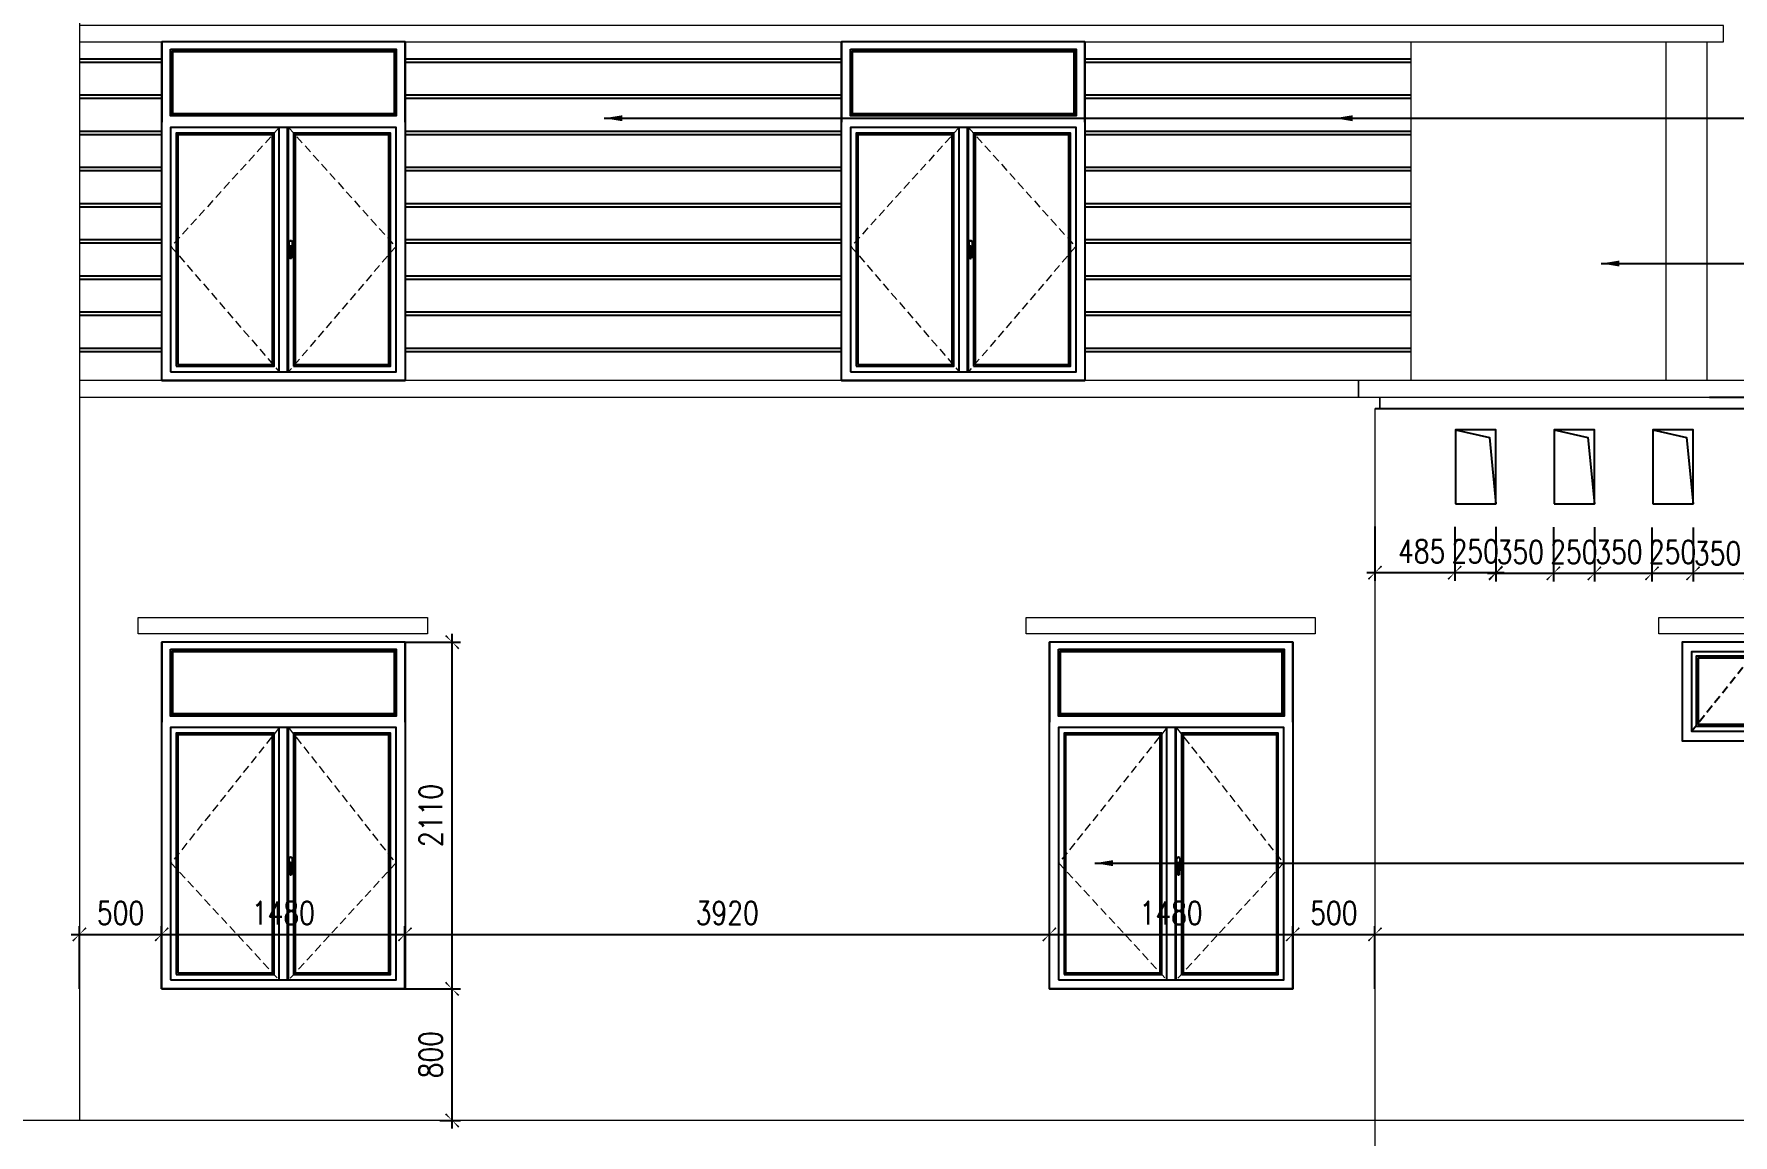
# Model space of a CAD drawing. Header units: millimetres. Extents: x -34806 to 662668, y 63228 to 99452.
# Drawn here: x 329832 to 340167, y 77003 to 83701 of the extents above; entities that cross this region are included whole.
import ezdxf

# ---------------------------------------------------------------- set-up
doc = ezdxf.new("R2010")
doc.units = ezdxf.units.MM
doc.header["$LTSCALE"] = 200
doc.header["$MEASUREMENT"] = 0
doc.header["$PDMODE"] = 3
doc.header["$PDSIZE"] = 50
doc.linetypes.add('HIDDEN', pattern=[0.375, 0.25, -0.125])
doc.layers.get('0').update_dxf_attribs({"color": 95, "linetype": 'CONTINUOUS'})
doc.layers.get('DEFPOINTS').update_dxf_attribs({"linetype": 'CONTINUOUS'})
for name, color, linetype in [('DIM', 1, 'CONTINUOUS'), ('Net_Manh', 155, 'CONTINUOUS'), ('TPTA-Text', 253, 'CONTINUOUS'), ('TPTA-Virtural', 253, 'CONTINUOUS'), ('wood', 254, 'CONTINUOUS')]:
    doc.layers.add(name, color=color, linetype=linetype)
for name, color, linetype, lineweight in [('hatch', 251, 'CONTINUOUS', 5), ('nep', 4, 'CONTINUOUS', 30), ('thay', 7, 'CONTINUOUS', 18), ('VU', 8, 'HIDDEN', 13)]:
    doc.layers.add(name, color=color, linetype=linetype, lineweight=lineweight)
doc.styles.add('RomanS', font='romans.shx', dxfattribs={"width": 0.8})
doc.dimstyles.new('D1', dxfattribs={"dimtxt": 140, "dimasz": 80, "dimexe": 50, "dimexo": 0, "dimgap": 60, "dimtad": 1, "dimdec": 0, "dimzin": 0, "dimdsep": 46, "dimtxsty": 'RomanS', "dimblk1": 'ARCHTICK', "dimblk2": 'ARCHTICK', "dimsah": 1, "dimcen": 100, "dimdle": 50, "dimclrt": 7, "dimadec": 0, "dimazin": 0, "dimtfac": 0.005, "dimtdec": 0, "dimtix": 1, "dimtofl": 0, "dimtmove": 2, "dimatfit": 3, "dimldrblk": 'ARCHTICK', "dimfxl": 1, "dimtvp": 0.8, "dimtolj": 1, "dimtzin": 0, "dimarcsym": 0})
doc.dimstyles.new('DIM-A3', dxfattribs={"dimscale": 0, "dimtxt": 160, "dimasz": 110, "dimexe": 110, "dimexo": 0, "dimgap": 110, "dimtad": 1, "dimdec": 0, "dimdsep": 46, "dimtxsty": 'RomanS', "dimblk1": 'ARCHTICK', "dimblk2": 'ARCHTICK', "dimsah": 1, "dimcen": 0.09, "dimdle": 110, "dimclrd": 256, "dimclre": 256, "dimclrt": 14, "dimadec": 0, "dimazin": 0, "dimtfac": 1, "dimtdec": 0, "dimtix": 1, "dimtmove": 2, "dimatfit": 3, "dimfxl": 110, "dimtolj": 1, "dimarcsym": 0})

# ---------------------------------------------------------------- blocks, each defined once
blk = doc.blocks.new('_ArchTick')
at = {"layer": 'DIM', "color": 150}
blk.add_lwpolyline([(0.5, 0.5, 0.133, 0, 0), (0, 0, 0, 0.133, 0), (-0.5, -0.5, 0.133, 0.133, 0)], format="xyseb", dxfattribs=at)
blk = doc.blocks.new('*D463')
at = {"layer": 'DEFPOINTS', "color": 0}
for p in [(339924, 80692), (340274, 80692), (339924, 80420)]:
    blk.add_point(p, dxfattribs=at)
at = {"layer": 'DIM', "color": 0, "lineweight": -2}
for p, q in [((339924, 80692), (339924, 80370)), ((340274, 80692), (340274, 80370)), ((340324, 80420), (339874, 80420))]:
    blk.add_line(p, q, dxfattribs=at)
at = {"layer": 'DIM', "color": 0, "lineweight": -2, "xscale": 80, "yscale": 80, "zscale": 80, "rotation": 180}
blk.add_blockref('_ArchTick', (339924, 80420), dxfattribs=at)
at = {"layer": 'DIM', "color": 0, "lineweight": -2, "xscale": 80, "yscale": 80, "zscale": 80}
blk.add_blockref('_ArchTick', (340274, 80420), dxfattribs=at)
at = {"layer": 'DIM', "color": 7, "insert": (340073, 80542), "char_height": 140, "attachment_point": 5, "style": 'RomanS'}
blk.add_mtext('\\A1;350', dxfattribs=at)
blk = doc.blocks.new('*D464')
at = {"layer": 'DEFPOINTS', "color": 0}
for p in [(339674, 80699), (339924, 80699), (339674, 80420)]:
    blk.add_point(p, dxfattribs=at)
at = {"layer": 'DIM', "color": 0, "lineweight": -2}
for p, q in [((339674, 80699), (339674, 80370)), ((339924, 80699), (339924, 80370)), ((339974, 80420), (339624, 80420))]:
    blk.add_line(p, q, dxfattribs=at)
at = {"layer": 'DIM', "color": 0, "lineweight": -2, "xscale": 80, "yscale": 80, "zscale": 80, "rotation": 180}
blk.add_blockref('_ArchTick', (339674, 80420), dxfattribs=at)
at = {"layer": 'DIM', "color": 0, "lineweight": -2, "xscale": 80, "yscale": 80, "zscale": 80}
blk.add_blockref('_ArchTick', (339924, 80420), dxfattribs=at)
at = {"layer": 'DIM', "color": 7, "insert": (339799, 80550), "char_height": 140, "attachment_point": 5, "style": 'RomanS'}
blk.add_mtext('\\A1;250', dxfattribs=at)
blk = doc.blocks.new('*D465')
at = {"layer": 'DEFPOINTS', "color": 0}
for p in [(339324, 80700), (339674, 80699), (339324, 80420)]:
    blk.add_point(p, dxfattribs=at)
at = {"layer": 'DIM', "color": 0, "lineweight": -2}
for p, q in [((339324, 80700), (339324, 80370)), ((339674, 80699), (339674, 80370)), ((339724, 80420), (339274, 80420))]:
    blk.add_line(p, q, dxfattribs=at)
at = {"layer": 'DIM', "color": 0, "lineweight": -2, "xscale": 80, "yscale": 80, "zscale": 80, "rotation": 180}
blk.add_blockref('_ArchTick', (339324, 80420), dxfattribs=at)
at = {"layer": 'DIM', "color": 0, "lineweight": -2, "xscale": 80, "yscale": 80, "zscale": 80}
blk.add_blockref('_ArchTick', (339674, 80420), dxfattribs=at)
at = {"layer": 'DIM', "color": 7, "insert": (339473, 80550), "char_height": 140, "attachment_point": 5, "style": 'RomanS'}
blk.add_mtext('\\A1;350', dxfattribs=at)
blk = doc.blocks.new('*D466')
at = {"layer": 'DEFPOINTS', "color": 0}
for p in [(339074, 80700), (339324, 80700), (339074, 80420)]:
    blk.add_point(p, dxfattribs=at)
at = {"layer": 'DIM', "color": 0, "lineweight": -2}
for p, q in [((339074, 80700), (339074, 80370)), ((339324, 80700), (339324, 80370)), ((339374, 80420), (339024, 80420))]:
    blk.add_line(p, q, dxfattribs=at)
at = {"layer": 'DIM', "color": 0, "lineweight": -2, "xscale": 80, "yscale": 80, "zscale": 80, "rotation": 180}
blk.add_blockref('_ArchTick', (339074, 80420), dxfattribs=at)
at = {"layer": 'DIM', "color": 0, "lineweight": -2, "xscale": 80, "yscale": 80, "zscale": 80}
blk.add_blockref('_ArchTick', (339324, 80420), dxfattribs=at)
at = {"layer": 'DIM', "color": 7, "insert": (339199, 80550), "char_height": 140, "attachment_point": 5, "style": 'RomanS'}
blk.add_mtext('\\A1;250', dxfattribs=at)
blk = doc.blocks.new('*D467')
at = {"layer": 'DEFPOINTS', "color": 0}
for p in [(338724, 80700), (339074, 80700), (338724, 80420)]:
    blk.add_point(p, dxfattribs=at)
at = {"layer": 'DIM', "color": 0, "lineweight": -2}
for p, q in [((338724, 80700), (338724, 80370)), ((339074, 80700), (339074, 80370)), ((339124, 80420), (338674, 80420))]:
    blk.add_line(p, q, dxfattribs=at)
at = {"layer": 'DIM', "color": 0, "lineweight": -2, "xscale": 80, "yscale": 80, "zscale": 80, "rotation": 180}
blk.add_blockref('_ArchTick', (338724, 80420), dxfattribs=at)
at = {"layer": 'DIM', "color": 0, "lineweight": -2, "xscale": 80, "yscale": 80, "zscale": 80}
blk.add_blockref('_ArchTick', (339074, 80420), dxfattribs=at)
at = {"layer": 'DIM', "color": 7, "insert": (338873, 80550), "char_height": 140, "attachment_point": 5, "style": 'RomanS'}
blk.add_mtext('\\A1;350', dxfattribs=at)
blk = doc.blocks.new('*D468')
at = {"layer": 'DEFPOINTS', "color": 0}
for p in [(338474, 80703), (338724, 80703), (338474, 80424)]:
    blk.add_point(p, dxfattribs=at)
at = {"layer": 'DIM', "color": 0, "lineweight": -2}
for p, q in [((338474, 80703), (338474, 80374)), ((338724, 80703), (338724, 80374)), ((338774, 80424), (338424, 80424))]:
    blk.add_line(p, q, dxfattribs=at)
at = {"layer": 'DIM', "color": 0, "lineweight": -2, "xscale": 80, "yscale": 80, "zscale": 80, "rotation": 180}
blk.add_blockref('_ArchTick', (338474, 80424), dxfattribs=at)
at = {"layer": 'DIM', "color": 0, "lineweight": -2, "xscale": 80, "yscale": 80, "zscale": 80}
blk.add_blockref('_ArchTick', (338724, 80424), dxfattribs=at)
at = {"layer": 'DIM', "color": 7, "insert": (338599, 80554), "char_height": 140, "attachment_point": 5, "style": 'RomanS'}
blk.add_mtext('\\A1;250', dxfattribs=at)
blk = doc.blocks.new('*D469')
at = {"layer": 'DEFPOINTS', "color": 0}
for p in [(337989, 80704), (338474, 80703), (337989, 80424)]:
    blk.add_point(p, dxfattribs=at)
at = {"layer": 'DIM', "color": 0, "lineweight": -2}
for p, q in [((337989, 80704), (337989, 80374)), ((338474, 80703), (338474, 80374)), ((338524, 80424), (337939, 80424))]:
    blk.add_line(p, q, dxfattribs=at)
at = {"layer": 'DIM', "color": 0, "lineweight": -2, "xscale": 80, "yscale": 80, "zscale": 80, "rotation": 180}
blk.add_blockref('_ArchTick', (337989, 80424), dxfattribs=at)
at = {"layer": 'DIM', "color": 0, "lineweight": -2, "xscale": 80, "yscale": 80, "zscale": 80}
blk.add_blockref('_ArchTick', (338474, 80424), dxfattribs=at)
at = {"layer": 'DIM', "color": 7, "insert": (338273, 80554), "char_height": 140, "attachment_point": 5, "style": 'RomanS'}
blk.add_mtext('\\A1;485', dxfattribs=at)
blk = doc.blocks.new('*D754')
at = {"layer": 'DEFPOINTS', "color": 0}
for p in [(330609, 78224), (330109, 77892), (330609, 77892)]:
    blk.add_point(p, dxfattribs=at)
at = {"layer": 'DIM', "color": 0, "lineweight": -2}
for p, q in [((330109, 77892), (330109, 78274)), ((330609, 77892), (330609, 78274)), ((330059, 78224), (330659, 78224))]:
    blk.add_line(p, q, dxfattribs=at)
at = {"layer": 'DIM', "color": 0, "lineweight": -2, "xscale": 80, "yscale": 80, "zscale": 80, "rotation": 180}
blk.add_blockref('_ArchTick', (330109, 78224), dxfattribs=at)
at = {"layer": 'DIM', "color": 0, "lineweight": -2, "xscale": 80, "yscale": 80, "zscale": 80}
blk.add_blockref('_ArchTick', (330609, 78224), dxfattribs=at)
at = {"layer": 'DIM', "color": 7, "insert": (330359, 78354), "char_height": 140, "attachment_point": 5, "style": 'RomanS'}
blk.add_mtext('\\A1;500', dxfattribs=at)
blk = doc.blocks.new('*D755')
at = {"layer": 'DEFPOINTS', "color": 0}
for p in [(332089, 78224), (330609, 77892), (332089, 77892)]:
    blk.add_point(p, dxfattribs=at)
at = {"layer": 'DIM', "color": 0, "lineweight": -2}
for p, q in [((330609, 77892), (330609, 78274)), ((332089, 77892), (332089, 78274)), ((330559, 78224), (332139, 78224))]:
    blk.add_line(p, q, dxfattribs=at)
at = {"layer": 'DIM', "color": 0, "lineweight": -2, "xscale": 80, "yscale": 80, "zscale": 80, "rotation": 180}
blk.add_blockref('_ArchTick', (330609, 78224), dxfattribs=at)
at = {"layer": 'DIM', "color": 0, "lineweight": -2, "xscale": 80, "yscale": 80, "zscale": 80}
blk.add_blockref('_ArchTick', (332089, 78224), dxfattribs=at)
at = {"layer": 'DIM', "color": 7, "insert": (331349, 78354), "char_height": 140, "attachment_point": 5, "style": 'RomanS'}
blk.add_mtext('\\A1;1480', dxfattribs=at)
blk = doc.blocks.new('*D756')
at = {"layer": 'DEFPOINTS', "color": 0}
for p in [(336009, 78224), (332089, 77892), (336009, 77892)]:
    blk.add_point(p, dxfattribs=at)
at = {"layer": 'DIM', "color": 0, "lineweight": -2}
for p, q in [((332089, 77892), (332089, 78274)), ((336009, 77892), (336009, 78274)), ((332039, 78224), (336059, 78224))]:
    blk.add_line(p, q, dxfattribs=at)
at = {"layer": 'DIM', "color": 0, "lineweight": -2, "xscale": 80, "yscale": 80, "zscale": 80, "rotation": 180}
blk.add_blockref('_ArchTick', (332089, 78224), dxfattribs=at)
at = {"layer": 'DIM', "color": 0, "lineweight": -2, "xscale": 80, "yscale": 80, "zscale": 80}
blk.add_blockref('_ArchTick', (336009, 78224), dxfattribs=at)
at = {"layer": 'DIM', "color": 7, "insert": (334049, 78354), "char_height": 140, "attachment_point": 5, "style": 'RomanS'}
blk.add_mtext('\\A1;3920', dxfattribs=at)
blk = doc.blocks.new('*D757')
at = {"layer": 'DEFPOINTS', "color": 0}
for p in [(337489, 78224), (336009, 77892), (337489, 77892)]:
    blk.add_point(p, dxfattribs=at)
at = {"layer": 'DIM', "color": 0, "lineweight": -2}
for p, q in [((336009, 77892), (336009, 78274)), ((337489, 77892), (337489, 78274)), ((335959, 78224), (337539, 78224))]:
    blk.add_line(p, q, dxfattribs=at)
at = {"layer": 'DIM', "color": 0, "lineweight": -2, "xscale": 80, "yscale": 80, "zscale": 80, "rotation": 180}
blk.add_blockref('_ArchTick', (336009, 78224), dxfattribs=at)
at = {"layer": 'DIM', "color": 0, "lineweight": -2, "xscale": 80, "yscale": 80, "zscale": 80}
blk.add_blockref('_ArchTick', (337489, 78224), dxfattribs=at)
at = {"layer": 'DIM', "color": 7, "insert": (336749, 78354), "char_height": 140, "attachment_point": 5, "style": 'RomanS'}
blk.add_mtext('\\A1;1480', dxfattribs=at)
blk = doc.blocks.new('*D758')
at = {"layer": 'DEFPOINTS', "color": 0}
for p in [(337989, 78224), (337489, 77892), (337989, 77892)]:
    blk.add_point(p, dxfattribs=at)
at = {"layer": 'DIM', "color": 0, "lineweight": -2}
for p, q in [((337489, 77892), (337489, 78274)), ((337989, 77892), (337989, 78274)), ((337439, 78224), (338039, 78224))]:
    blk.add_line(p, q, dxfattribs=at)
at = {"layer": 'DIM', "color": 0, "lineweight": -2, "xscale": 80, "yscale": 80, "zscale": 80, "rotation": 180}
blk.add_blockref('_ArchTick', (337489, 78224), dxfattribs=at)
at = {"layer": 'DIM', "color": 0, "lineweight": -2, "xscale": 80, "yscale": 80, "zscale": 80}
blk.add_blockref('_ArchTick', (337989, 78224), dxfattribs=at)
at = {"layer": 'DIM', "color": 7, "insert": (337739, 78354), "char_height": 140, "attachment_point": 5, "style": 'RomanS'}
blk.add_mtext('\\A1;500', dxfattribs=at)
blk = doc.blocks.new('*D759')
at = {"layer": 'DEFPOINTS', "color": 0}
for p in [(345209, 78224), (337989, 77892), (345209, 77892)]:
    blk.add_point(p, dxfattribs=at)
at = {"layer": 'DIM', "color": 0, "lineweight": -2}
for p, q in [((337989, 77892), (337989, 78274)), ((345209, 77892), (345209, 78274)), ((337939, 78224), (345259, 78224))]:
    blk.add_line(p, q, dxfattribs=at)
at = {"layer": 'DIM', "color": 0, "lineweight": -2, "xscale": 80, "yscale": 80, "zscale": 80, "rotation": 180}
blk.add_blockref('_ArchTick', (337989, 78224), dxfattribs=at)
at = {"layer": 'DIM', "color": 0, "lineweight": -2, "xscale": 80, "yscale": 80, "zscale": 80}
blk.add_blockref('_ArchTick', (345209, 78224), dxfattribs=at)
at = {"layer": 'DIM', "color": 7, "insert": (341599, 78354), "char_height": 140, "attachment_point": 5, "style": 'RomanS'}
blk.add_mtext('\\A1;7220', dxfattribs=at)
blk = doc.blocks.new('*D1004')
at = {"layer": 'DEFPOINTS', "color": 0}
for p in [(332089, 77892), (332376, 77892), (332302, 77092)]:
    blk.add_point(p, dxfattribs=at)
at = {"layer": 'DIM', "color": 0, "lineweight": -2}
for p, q in [((332376, 77042), (332376, 77942)), ((332089, 77892), (332426, 77892)), ((332302, 77092), (332426, 77092))]:
    blk.add_line(p, q, dxfattribs=at)
at = {"layer": 'DIM', "color": 0, "lineweight": -2, "xscale": 80, "yscale": 80, "zscale": 80}
for p, rotation in [((332376, 77892), 90), ((332376, 77092), 270)]:
    blk.add_blockref('_ArchTick', p, dxfattribs=dict(at, rotation=rotation))
at = {"layer": 'DIM', "color": 7, "insert": (332246, 77492), "char_height": 140, "attachment_point": 5, "rotation": 90, "style": 'RomanS'}
blk.add_mtext('\\A1;800', dxfattribs=at)
blk = doc.blocks.new('*D1005')
at = {"layer": 'DEFPOINTS', "color": 0}
for p in [(332089, 80002), (332376, 80002), (332089, 77892)]:
    blk.add_point(p, dxfattribs=at)
at = {"layer": 'DIM', "color": 0, "lineweight": -2}
for p, q in [((332089, 80002), (332426, 80002)), ((332376, 77842), (332376, 80052)), ((332089, 77892), (332426, 77892))]:
    blk.add_line(p, q, dxfattribs=at)
at = {"layer": 'DIM', "color": 0, "lineweight": -2, "xscale": 80, "yscale": 80, "zscale": 80}
for p, rotation in [((332376, 80002), 90), ((332376, 77892), 270)]:
    blk.add_blockref('_ArchTick', p, dxfattribs=dict(at, rotation=rotation))
at = {"layer": 'DIM', "color": 7, "insert": (332246, 78947), "char_height": 140, "attachment_point": 5, "rotation": 90, "style": 'RomanS'}
blk.add_mtext('\\A1;2110', dxfattribs=at)

msp = doc.modelspace()

# ---------------------------------------------------------------- linework, layer by layer
for points in [[(338479.4, 81292.2), (338684.7, 81247.2), (338724.4, 80841.9)], [(339079.4, 81292.2), (339284.7, 81247.2), (339324.4, 80841.9)], [(339679.4, 81292.2), (339884.7, 81247.2), (339924.4, 80841.9)]]:
    msp.add_lwpolyline(points)
at = {"layer": 'hatch'}
msp.add_line((350831, 77092.3), (315766.5, 77092.3), dxfattribs=at)
at = {"layer": 'nep', "ltscale": 0.5}
for p, q in [((331386.4, 82400.9), (331386.4, 82387.1)), ((331386.6, 82386.4), (331388.4, 82382.8)), ((331388.6, 82382.2), (331388.6, 82340.6)), ((331398.8, 82382.2), (331398.8, 82340.6)), ((331400.8, 82386.4), (331398.9, 82382.8)), ((331400.9, 82400.9), (331400.9, 82387.1)), ((335521.9, 82400.9), (335521.9, 82387.1)), ((335522.1, 82386.4), (335524, 82382.8)), ((335524.1, 82382.2), (335524.1, 82340.6)), ((335534.3, 82382.2), (335534.3, 82340.6)), ((335536.3, 82386.4), (335534.4, 82382.8)), ((335536.5, 82400.9), (335536.5, 82387.1)), ((331386.4, 78650.9), (331386.4, 78637.1)), ((331400.9, 78650.9), (331400.9, 78637.1)), ((336786.4, 78650.9), (336786.4, 78637.1)), ((336800.9, 78650.9), (336800.9, 78637.1)), ((331386.6, 78636.4), (331388.4, 78632.8)), ((331388.6, 78632.2), (331388.6, 78590.6)), ((331398.8, 78632.2), (331398.8, 78590.6)), ((331400.8, 78636.4), (331398.9, 78632.8)), ((336786.6, 78636.4), (336788.4, 78632.8)), ((336788.6, 78632.2), (336788.6, 78590.6)), ((336798.8, 78632.2), (336798.8, 78590.6)), ((336800.8, 78636.4), (336798.9, 78632.8))]:
    msp.add_line(p, q, dxfattribs=at)
for points in [[(331382.4, 82393.6), (331382.4, 82431.6)], [(331382.4, 82370.1), (331382.4, 82393.6)], [(331404.9, 82431.6), (331404.9, 82370.1)], [(335517.9, 82393.6), (335517.9, 82431.6)], [(335517.9, 82370.1), (335517.9, 82393.6)], [(335540.5, 82431.6), (335540.5, 82370.1)], [(331382.4, 78643.6), (331382.4, 78681.6)], [(331404.9, 78681.6), (331404.9, 78620.1)], [(336782.4, 78643.6), (336782.4, 78681.6)], [(336804.9, 78681.6), (336804.9, 78620.1)], [(331382.4, 78620.1), (331382.4, 78643.6)], [(336782.4, 78620.1), (336782.4, 78643.6)]]:
    msp.add_lwpolyline(points, dxfattribs=at)
for centre in [(331393.7, 82400.9), (335529.2, 82400.9), (331393.7, 78650.9), (336793.7, 78650.9)]:
    msp.add_circle(centre, 2.05, dxfattribs=at)
for centre, radius, start, end in [((331393.7, 82431.6), 11.3, 0, 180), ((331393.7, 82370.1), 11.3, 180, 243.1549), ((331393.7, 82400.9), 9.72, 318.25899, 221.74101), ((331393.7, 82400.9), 7.25, 0, 180), ((331387.8, 82387.1), 1.4, 180, 207.19267), ((331393.7, 82400.9), 9.72, 318.25899, 131.74101), ((331387.2, 82382.2), 1.4, 0, 27.19267), ((331400.2, 82382.2), 1.4, 152.80733, 180), ((331393.7, 82370.1), 11.3, 296.8451, 0), ((331399.5, 82387.1), 1.4, 332.80733, 0), ((335529.2, 82431.6), 11.3, 0, 180), ((335529.2, 82370.1), 11.3, 180, 243.1549), ((335529.2, 82400.9), 9.72, 318.25899, 221.74101), ((335529.2, 82400.9), 7.25, 0, 180), ((335523.4, 82387.1), 1.4, 180, 207.19267), ((335529.2, 82400.9), 9.72, 318.25899, 131.74101), ((335522.7, 82382.2), 1.4, 0, 27.19267), ((335535.7, 82382.2), 1.4, 152.80733, 180), ((335529.2, 82370.1), 11.3, 296.8451, 0), ((335535, 82387.1), 1.4, 332.80733, 0), ((331393.7, 82340.6), 5.09, 180, 0), ((335529.2, 82340.6), 5.09, 180, 0), ((331393.7, 78681.6), 11.3, 0, 180), ((331393.7, 78650.9), 9.72, 318.25899, 221.74101), ((331393.7, 78650.9), 7.25, 0, 180), ((331393.7, 78650.9), 9.72, 318.25899, 131.74101), ((336793.7, 78681.6), 11.3, 0, 180), ((336793.7, 78650.9), 9.72, 318.25899, 221.74101), ((336793.7, 78650.9), 7.25, 0, 180), ((336793.7, 78650.9), 9.72, 318.25899, 131.74101), ((331393.7, 78620.1), 11.3, 180, 243.1549), ((331387.8, 78637.1), 1.4, 180, 207.19267), ((331387.2, 78632.2), 1.4, 0, 27.19267), ((331393.7, 78590.6), 5.09, 180, 0), ((331400.2, 78632.2), 1.4, 152.80733, 180), ((331393.7, 78620.1), 11.3, 296.8451, 0), ((331399.5, 78637.1), 1.4, 332.80733, 0), ((336793.7, 78620.1), 11.3, 180, 243.1549), ((336787.8, 78637.1), 1.4, 180, 207.19267), ((336787.2, 78632.2), 1.4, 0, 27.19267), ((336793.7, 78590.6), 5.09, 180, 0), ((336800.2, 78632.2), 1.4, 152.80733, 180), ((336793.7, 78620.1), 11.3, 296.8451, 0), ((336799.5, 78637.1), 1.4, 332.80733, 0)]:
    msp.add_arc(centre, radius, start, end, dxfattribs=at)
at = {"layer": 'Net_Manh'}
for p, q in [((330609.4, 83548.3), (330109.4, 83548.3)), ((330609.4, 83528.3), (330109.4, 83528.3)), ((334745, 83548.3), (332089.4, 83548.3)), ((334745, 83528.3), (332089.4, 83528.3)), ((338209.4, 83548.3), (336225, 83548.3)), ((338209.4, 83528.3), (336225, 83528.3)), ((330609.4, 83328.3), (330109.4, 83328.3)), ((330609.4, 83308.3), (330109.4, 83308.3)), ((334745, 83328.3), (332089.4, 83328.3)), ((334745, 83308.3), (332089.4, 83308.3)), ((338209.4, 83328.3), (336225, 83328.3)), ((338209.4, 83308.3), (336225, 83308.3)), ((330609.4, 83108.3), (330109.4, 83108.3)), ((334745, 83108.3), (332089.4, 83108.3)), ((338209.4, 83108.3), (336225, 83108.3)), ((330609.4, 83088.3), (330109.4, 83088.3)), ((334745, 83088.3), (332089.4, 83088.3)), ((338209.4, 83088.3), (336225, 83088.3)), ((330609.4, 82888.3), (330109.4, 82888.3)), ((334745, 82888.3), (332089.4, 82888.3)), ((338209.4, 82888.3), (336225, 82888.3)), ((330609.4, 82868.3), (330109.4, 82868.3)), ((334745, 82868.3), (332089.4, 82868.3)), ((338209.4, 82868.3), (336225, 82868.3)), ((330609.4, 82668.3), (330109.4, 82668.3)), ((330609.4, 82648.3), (330109.4, 82648.3)), ((334745, 82668.3), (332089.4, 82668.3)), ((334745, 82648.3), (332089.4, 82648.3)), ((338209.4, 82668.3), (336225, 82668.3)), ((338209.4, 82648.3), (336225, 82648.3)), ((330609.4, 82448.3), (330109.4, 82448.3)), ((330609.4, 82428.3), (330109.4, 82428.3)), ((334745, 82448.3), (332089.4, 82448.3)), ((334745, 82428.3), (332089.4, 82428.3)), ((338209.4, 82448.3), (336225, 82448.3)), ((338209.4, 82428.3), (336225, 82428.3)), ((330609.4, 82228.3), (330109.4, 82228.3)), ((330609.4, 82208.3), (330109.4, 82208.3)), ((334745, 82228.3), (332089.4, 82228.3)), ((334745, 82208.3), (332089.4, 82208.3)), ((338209.4, 82228.3), (336225, 82228.3)), ((338209.4, 82208.3), (336225, 82208.3)), ((330609.4, 82008.3), (330109.4, 82008.3)), ((330609.4, 81988.3), (330109.4, 81988.3)), ((334745, 82008.3), (332089.4, 82008.3)), ((334745, 81988.3), (332089.4, 81988.3)), ((338209.4, 82008.3), (336225, 82008.3)), ((338209.4, 81988.3), (336225, 81988.3)), ((330609.4, 81788.3), (330109.4, 81788.3)), ((330609.4, 81768.3), (330109.4, 81768.3)), ((334745, 81788.3), (332089.4, 81788.3)), ((334745, 81768.3), (332089.4, 81768.3)), ((338209.4, 81788.3), (336225, 81788.3)), ((338209.4, 81768.3), (336225, 81768.3))]:
    msp.add_line(p, q, dxfattribs=at)
at = {"layer": 'thay'}
for p, q in [((330109.4, 87496.4), (330109.4, 77092.3)), ((332089.4, 83652.3), (332089.4, 81592.3)), ((336225, 83652.3), (336225, 81592.3)), ((338209.4, 81592.3), (338209.4, 83652.3)), ((339759.4, 81592.3), (339759.4, 83652.3)), ((340009.4, 81592.3), (340009.4, 83652.3)), ((338019.4, 81422.3), (338019.4, 81492.3)), ((337989.4, 76492.3), (337989.4, 81422.3)), ((332089.4, 80002.3), (332089.4, 77892.3)), ((337489.4, 80002.3), (337489.4, 77892.3))]:
    msp.add_line(p, q, dxfattribs=at)
for points in [[(330109.4, 83652.3), (340109.4, 83652.3), (340109.4, 83752.3), (330109.4, 83752.3)], [(330609.4, 81592.3), (330609.4, 83652.3)], [(334745, 81592.3), (334745, 83652.3)], [(330109.4, 81492.3), (337889.4, 81492.3), (337889.4, 81592.3), (330109.4, 81592.3)], [(337989.4, 81492.3), (338019.4, 81492.3), (338019.4, 81422.3), (337989.4, 81422.3)], [(330609.4, 77892.3), (330609.4, 80002.3)], [(336009.4, 77892.3), (336009.4, 80002.3)]]:
    msp.add_lwpolyline(points, dxfattribs=at)
for points in [[(345309.4, 81592.3), (337889.4, 81592.3), (337889.4, 81492.3), (345309.4, 81492.3)], [(330467, 80152.3), (332225.8, 80152.3), (332225.8, 80052.3), (330467, 80052.3)], [(335867, 80152.3), (337625.8, 80152.3), (337625.8, 80052.3), (335867, 80052.3)], [(339715.2, 80152.3), (343364.9, 80152.3), (343364.9, 80052.3), (339715.2, 80052.3)]]:
    msp.add_lwpolyline(points, close=True, dxfattribs=at)
at = {"layer": 'TPTA-Virtural'}
for p, q in [((337989.4, 81492.3), (337989.4, 81492.3)), ((340024.4, 81492.3), (345209.4, 81492.3)), ((337989.4, 81422.3), (345209.4, 81422.3))]:
    msp.add_line(p, q, dxfattribs=at)
for points in [[(338479.4, 80841.9), (338724.4, 80841.9), (338724.4, 81292.2), (338479.4, 81292.2)], [(339079.4, 80842.7), (339324.4, 80842.7), (339324.4, 81293), (339079.4, 81293)], [(339679.4, 80841.9), (339924.4, 80841.9), (339924.4, 81292.2), (339679.4, 81292.2)]]:
    msp.add_lwpolyline(points, close=True, dxfattribs=at)
at = {"layer": 'VU', "linetype": 'HIDDEN'}
for points in [[(331324, 83131.7), (330666.4, 82407.1), (331324, 81646.3)], [(331380.8, 83131.7), (332032.4, 82407.1), (331380.8, 81646.3)], [(335459.6, 83131.7), (334802, 82407.1), (335459.6, 81646.3)], [(335516.4, 83131.7), (336168, 82407.1), (335516.4, 81646.3)], [(331324, 79481.7), (330666.4, 78657.1), (331324, 77946.3)], [(331380.8, 79481.7), (332032.4, 78657.1), (331380.8, 77946.3)], [(336724, 79481.7), (336066.4, 78657.1), (336724, 77946.3)], [(336780.8, 79481.7), (337432.4, 78657.1), (336780.8, 77946.3)]]:
    msp.add_lwpolyline(points, dxfattribs=at)
at = {"layer": 'wood'}
for p, q in [((331324, 81646.3), (331324, 83131.7)), ((331374.8, 81646.3), (331374.8, 83131.7)), ((331380.8, 81646.3), (331380.8, 83131.7)), ((335459.6, 81646.3), (335459.6, 83131.7)), ((335510.4, 81646.3), (335510.4, 83131.7)), ((335516.4, 81646.3), (335516.4, 83131.7)), ((331324, 77946.3), (331324, 79481.7)), ((331374.8, 77946.3), (331374.8, 79481.7)), ((331380.8, 77946.3), (331380.8, 79481.7)), ((336724, 77946.3), (336724, 79481.7)), ((336774.8, 77946.3), (336774.8, 79481.7)), ((336780.8, 77946.3), (336780.8, 79481.7))]:
    msp.add_line(p, q, dxfattribs=at)
for points in [[(332089.4, 83164), (332089.4, 83652.3), (330609.4, 83652.3), (330609.4, 83164)], [(332089.4, 83652.3), (332089.4, 81592.3), (330609.4, 81592.3), (330609.4, 83652.3)], [(336225, 83164), (336225, 83652.3), (334745, 83652.3), (334745, 83164)], [(336225, 83652.3), (336225, 81592.3), (334745, 81592.3), (334745, 83652.3)], [(332089.4, 79514), (332089.4, 80002.3), (330609.4, 80002.3), (330609.4, 79514)], [(332089.4, 80002.3), (332089.4, 77892.3), (330609.4, 77892.3), (330609.4, 80002.3)], [(337489.4, 79514), (337489.4, 80002.3), (336009.4, 80002.3), (336009.4, 79514)], [(337489.4, 80002.3), (337489.4, 77892.3), (336009.4, 77892.3), (336009.4, 80002.3)]]:
    msp.add_lwpolyline(points, dxfattribs=at)
for points in [[(330663.4, 83608.3), (332035.9, 83608.3), (332035.9, 83202), (330663.4, 83202)], [(334799, 83608.3), (336171.4, 83608.3), (336171.4, 83202), (334799, 83202)], [(330673.4, 83598.3), (332025.9, 83598.3), (332025.9, 83212), (330673.4, 83212)], [(330676.4, 83595.3), (332022.9, 83595.3), (332022.9, 83215), (330676.4, 83215)], [(334809, 83598.3), (336161.4, 83598.3), (336161.4, 83212), (334809, 83212)], [(334812, 83595.3), (336158.4, 83595.3), (336158.4, 83215), (334812, 83215)], [(330663.4, 81646.3), (332035.4, 81646.3), (332035.4, 83131.7), (330663.4, 83131.7)], [(330697.7, 81680.5), (331292.6, 81680.5), (331292.6, 83097.5), (330697.7, 83097.5)], [(331411.8, 81680.5), (332001.2, 81680.5), (332001.2, 83097.5), (331411.8, 83097.5)], [(334799, 81646.3), (336171, 81646.3), (336171, 83131.7), (334799, 83131.7)], [(334833.2, 81680.5), (335428.1, 81680.5), (335428.1, 83097.5), (334833.2, 83097.5)], [(335547.3, 81680.5), (336136.7, 81680.5), (336136.7, 83097.5), (335547.3, 83097.5)], [(330707.7, 81690.5), (331282.6, 81690.5), (331282.6, 83087.5), (330707.7, 83087.5)], [(331421.8, 81690.5), (331991.2, 81690.5), (331991.2, 83087.5), (331421.8, 83087.5)], [(334843.2, 81690.5), (335418.1, 81690.5), (335418.1, 83087.5), (334843.2, 83087.5)], [(335557.3, 81690.5), (336126.7, 81690.5), (336126.7, 83087.5), (335557.3, 83087.5)], [(330609.4, 81592.3), (332089.4, 81592.3), (332089.4, 81592.3), (330609.4, 81592.3)], [(334745, 81592.3), (336225, 81592.3), (336225, 81592.3), (334745, 81592.3)], [(343257.6, 80002.3), (339857.6, 80002.3), (339857.6, 79402.1), (343257.6, 79402.1), (343257.6, 80002.3)], [(330663.4, 79958.3), (332035.9, 79958.3), (332035.9, 79552), (330663.4, 79552)], [(330673.4, 79948.3), (332025.9, 79948.3), (332025.9, 79562), (330673.4, 79562)], [(330676.4, 79945.3), (332022.9, 79945.3), (332022.9, 79565), (330676.4, 79565)], [(336063.4, 79958.3), (337435.9, 79958.3), (337435.9, 79552), (336063.4, 79552)], [(336073.4, 79948.3), (337425.9, 79948.3), (337425.9, 79562), (336073.4, 79562)], [(336076.4, 79945.3), (337422.9, 79945.3), (337422.9, 79565), (336076.4, 79565)], [(340700.6, 79943.3), (339914.6, 79943.3), (339914.6, 79459.1), (340700.6, 79459.1)], [(340669.6, 79915.3), (339942.6, 79915.3), (339942.6, 79490.1), (340669.6, 79490.1)], [(340657.6, 79903.3), (339954.6, 79903.3), (339954.6, 79502.1), (340657.6, 79502.1)], [(330663.4, 77946.3), (332035.4, 77946.3), (332035.4, 79481.7), (330663.4, 79481.7)], [(336063.4, 77946.3), (337435.4, 77946.3), (337435.4, 79481.7), (336063.4, 79481.7)], [(330697.7, 77980.5), (331292.6, 77980.5), (331292.6, 79447.5), (330697.7, 79447.5)], [(330707.7, 77990.5), (331282.6, 77990.5), (331282.6, 79437.5), (330707.7, 79437.5)], [(331411.8, 77980.5), (332001.2, 77980.5), (332001.2, 79447.5), (331411.8, 79447.5)], [(331421.8, 77990.5), (331991.2, 77990.5), (331991.2, 79437.5), (331421.8, 79437.5)], [(336097.7, 77980.5), (336692.6, 77980.5), (336692.6, 79447.5), (336097.7, 79447.5)], [(336107.7, 77990.5), (336682.6, 77990.5), (336682.6, 79437.5), (336107.7, 79437.5)], [(336811.8, 77980.5), (337401.2, 77980.5), (337401.2, 79447.5), (336811.8, 79447.5)], [(336821.8, 77990.5), (337391.2, 77990.5), (337391.2, 79437.5), (336821.8, 79437.5)], [(330609.4, 77892.3), (332089.4, 77892.3), (332089.4, 77892.3), (330609.4, 77892.3)], [(336009.4, 77892.3), (337489.4, 77892.3), (337489.4, 77892.3), (336009.4, 77892.3)]]:
    msp.add_lwpolyline(points, close=True, dxfattribs=at)
at = {"layer": 'wood', "linetype": 'HIDDEN'}
msp.add_lwpolyline([(339914.6, 79459.1), (340302.6, 79943.3), (340700.6, 79459.1)], dxfattribs=at)

# ---------------------------------------------------------------- dimensions: what is measured, and where the dimension line sits
at = {"layer": 'DIM'}
for base, p1, p2, picture, middle in [((337989.4, 80424), (338474.4, 80703.3), (337989.4, 80704.1), '*D469', (338273.3, 80554)), ((338474.4, 80424), (338724.4, 80703.3), (338474.4, 80703.3), '*D468', (338599.4, 80554)), ((338724.4, 80420.4), (339074.4, 80699.7), (338724.4, 80700.5), '*D467', (338873.3, 80550.4)), ((339074.4, 80420.4), (339324.4, 80699.7), (339074.4, 80699.7), '*D466', (339199.4, 80550.4)), ((339324.4, 80419.5), (339674.4, 80698.8), (339324.4, 80699.7), '*D465', (339473.3, 80549.5)), ((339674.4, 80419.5), (339924.4, 80698.8), (339674.4, 80698.8), '*D464', (339799.4, 80549.5)), ((339924.4, 80419.5), (340274.4, 80691.5), (339924.4, 80692.4), '*D463', (340073.3, 80542.2))]:
    dim = msp.add_linear_dim(base=base, p1=p1, p2=p2, dimstyle='D1', dxfattribs=at)
    dim.commit()
    dim.dimension.update_dxf_attribs({"geometry": picture, "text_midpoint": middle, "dimtype": 128})
for base, p1, p2, picture, middle in [((332375.7, 80002.3), (332089.4, 77892.3), (332089.4, 80002.3), '*D1005', (332245.7, 78947.3)), ((332375.7, 77892.3), (332302.5, 77092.3), (332089.4, 77892.3), '*D1004', (332245.7, 77492.3))]:
    dim = msp.add_linear_dim(base=base, p1=p1, p2=p2, angle=90, dimstyle='D1', dxfattribs=at)
    dim.commit()
    dim.dimension.update_dxf_attribs({"geometry": picture, "text_midpoint": middle})
for base, p1, p2, picture, middle in [((330609.4, 78223.8), (330109.4, 77892.3), (330609.4, 77892.3), '*D754', (330359.4, 78353.8)), ((332089.4, 78223.8), (330609.4, 77892.3), (332089.4, 77892.3), '*D755', (331349.4, 78353.8)), ((336009.4, 78223.8), (332089.4, 77892.3), (336009.4, 77892.3), '*D756', (334049.4, 78353.8)), ((337489.4, 78223.8), (336009.4, 77892.3), (337489.4, 77892.3), '*D757', (336749.4, 78353.8)), ((337989.4, 78223.8), (337489.4, 77892.3), (337989.4, 77892.3), '*D758', (337739.4, 78353.8)), ((345209.4, 78223.8), (337989.4, 77892.3), (345209.4, 77892.3), '*D759', (341599.4, 78353.8))]:
    dim = msp.add_linear_dim(base=base, p1=p1, p2=p2, dimstyle='D1', dxfattribs=at)
    dim.commit()
    dim.dimension.update_dxf_attribs({"geometry": picture, "text_midpoint": middle})

# ---------------------------------------------------------------- leaders
at = {"layer": 'TPTA-Text'}
for points in [[(333301.6, 83188.4), (344792.9, 83188.4)], [(337743.3, 83188.4), (350856.8, 83188.4)], [(339365.5, 82304.6), (350856.8, 82304.6)], [(336285.3, 78657), (350856.8, 78657)]]:
    msp.add_leader(points, dimstyle='DIM-A3', override={"dimscale": 1, "dimtad": 0}, dxfattribs=at)

doc.saveas('drawing.dxf')
